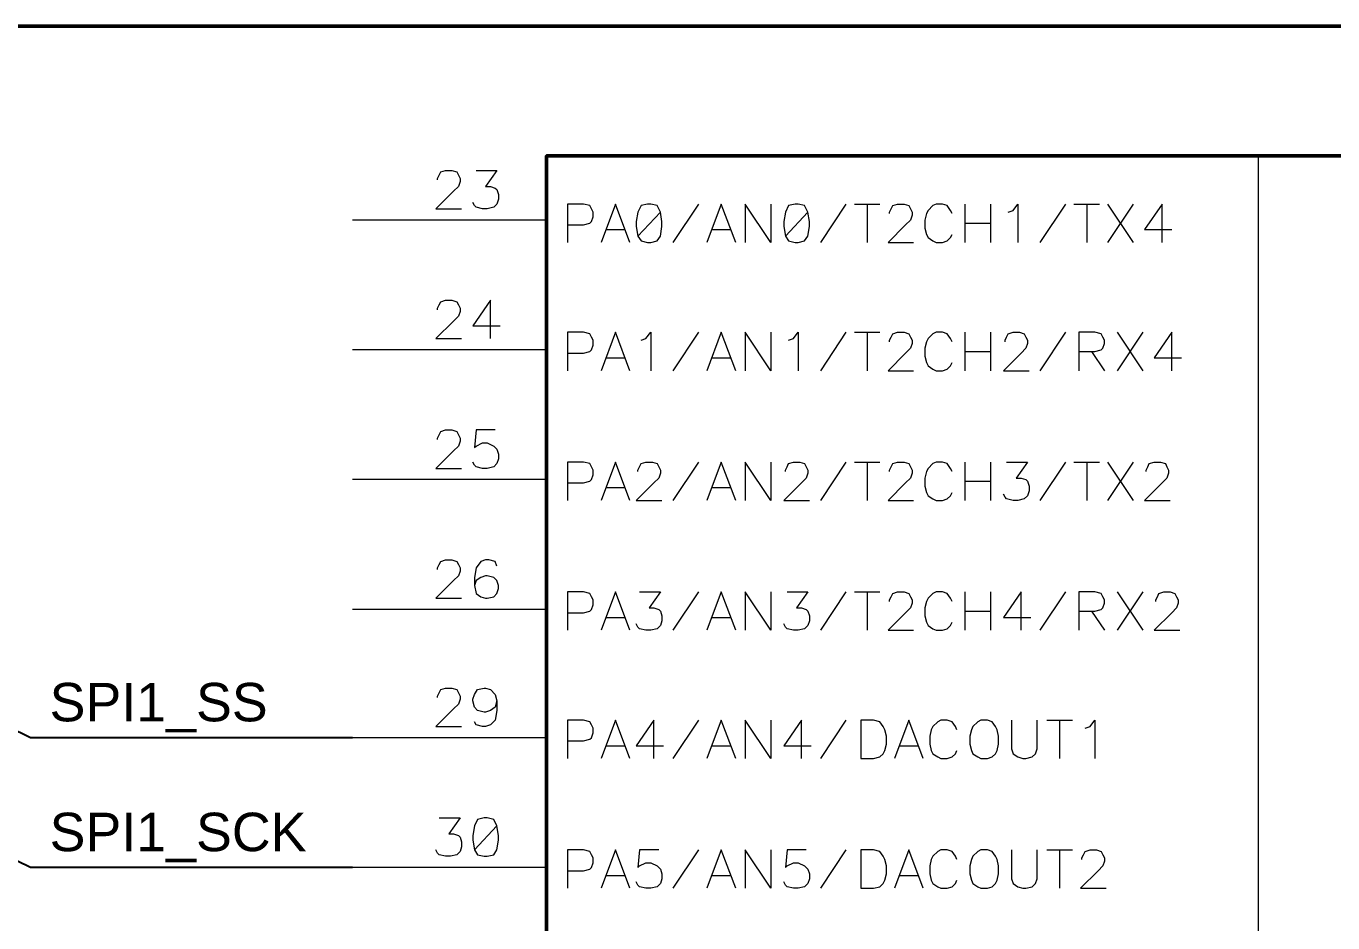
# Model space of a CAD drawing. Header units: millimetres. Extents: x -2024 to 917, y -725 to 13.
# Drawn here: x -1508.18 to -1474.21, y -41.08 to -17.77 of the extents above; entities that cross this region are included whole.
import ezdxf

# ---------------------------------------------------------------- set-up
doc = ezdxf.new("R2010")
doc.units = ezdxf.units.MM
doc.styles.get("Standard").update_dxf_attribs({"font": 'arial.ttf'})

msp = doc.modelspace()

# ---------------------------------------------------------------- linework, layer by layer
at = {"color": 7, "lineweight": 50}
msp.add_lwpolyline([(-1431.566, -17.768), (-1509.774, -17.768), (-1509.774, -28.727), (-1509.774, -32.06), (-1509.774, -35.435), (-1509.774, -36.268), (-1509.774, -38.81), (-1509.774, -39.643), (-1509.774, -43.018), (-1509.774, -45.518), (-1509.774, -46.393), (-1509.774, -48.893), (-1509.774, -52.268), (-1509.774, -53.102), (-1509.774, -55.643), (-1509.774, -56.477), (-1509.774, -58.977), (-1509.774, -62.352), (-1509.774, -66.56), (-1509.774, -69.06)], dxfattribs=at)
msp.add_lwpolyline([(-1449.233, -21.143), (-1449.233, -192.685), (-1494.649, -192.685), (-1494.649, -21.143)], close=True, dxfattribs=at)
at = {"color": 7, "lineweight": 18}
for points in [[(-1476.149, -21.143), (-1476.149, -192.685)], [(-1497.483, -21.768), (-1497.483, -21.727), (-1497.441, -21.643), (-1497.399, -21.56), (-1497.274, -21.518), (-1497.108, -21.518), (-1496.983, -21.56), (-1496.941, -21.643), (-1496.899, -21.727), (-1496.899, -21.81), (-1496.941, -21.935), (-1497.066, -22.06), (-1497.524, -22.518), (-1496.858, -22.518)], [(-1496.483, -21.518), (-1495.941, -21.518), (-1496.233, -21.935), (-1496.108, -21.935), (-1495.983, -21.977), (-1495.941, -22.018), (-1495.899, -22.143), (-1495.899, -22.268), (-1495.941, -22.393), (-1496.024, -22.477), (-1496.191, -22.518), (-1496.316, -22.518), (-1496.483, -22.477), (-1496.524, -22.435), (-1496.566, -22.352)], [(-1494.108, -22.935), (-1493.691, -22.935), (-1493.524, -22.893), (-1493.483, -22.852), (-1493.441, -22.727), (-1493.441, -22.602), (-1493.483, -22.518), (-1493.524, -22.435), (-1493.691, -22.393), (-1494.108, -22.393), (-1494.108, -23.393)], [(-1492.483, -23.393), (-1492.858, -22.393), (-1493.233, -23.393)], [(-1491.358, -23.393), (-1490.691, -22.393)], [(-1489.733, -23.393), (-1490.108, -22.393), (-1490.483, -23.393)], [(-1488.816, -22.393), (-1488.816, -23.393), (-1489.483, -22.393), (-1489.483, -23.393)], [(-1487.524, -23.393), (-1486.858, -22.393)], [(-1486.649, -22.393), (-1485.983, -22.393)], [(-1486.316, -22.393), (-1486.316, -23.393)], [(-1485.733, -22.643), (-1485.733, -22.602), (-1485.691, -22.518), (-1485.649, -22.435), (-1485.524, -22.393), (-1485.358, -22.393), (-1485.233, -22.435), (-1485.191, -22.518), (-1485.149, -22.602), (-1485.149, -22.685), (-1485.191, -22.81), (-1485.316, -22.935), (-1485.774, -23.393), (-1485.108, -23.393)], [(-1484.108, -22.643), (-1484.149, -22.56), (-1484.233, -22.435), (-1484.358, -22.393), (-1484.524, -22.393), (-1484.608, -22.435), (-1484.733, -22.56), (-1484.774, -22.643), (-1484.816, -22.81), (-1484.816, -23.018), (-1484.774, -23.185), (-1484.733, -23.268), (-1484.608, -23.352), (-1484.524, -23.393), (-1484.358, -23.393), (-1484.233, -23.352), (-1484.149, -23.268), (-1484.108, -23.185)], [(-1483.774, -22.393), (-1483.774, -23.393)], [(-1483.108, -22.393), (-1483.108, -23.393)], [(-1482.649, -22.602), (-1482.524, -22.56), (-1482.399, -22.393), (-1482.399, -23.393)], [(-1481.816, -23.393), (-1481.149, -22.393)], [(-1480.941, -22.393), (-1480.274, -22.393)], [(-1480.608, -22.393), (-1480.608, -23.393)], [(-1480.066, -22.393), (-1479.399, -23.393)], [(-1479.399, -22.393), (-1480.066, -23.393)], [(-1478.649, -23.393), (-1478.649, -22.393), (-1479.108, -23.06), (-1478.399, -23.06)], [(-1491.691, -22.602), (-1492.274, -23.227)], [(-1487.858, -22.602), (-1488.441, -23.227)], [(-1493.108, -23.06), (-1492.608, -23.06)], [(-1490.358, -23.06), (-1489.858, -23.06)], [(-1483.774, -22.893), (-1483.108, -22.893)], [(-1497.483, -25.143), (-1497.483, -25.102), (-1497.441, -25.018), (-1497.399, -24.935), (-1497.274, -24.893), (-1497.108, -24.893), (-1496.983, -24.935), (-1496.941, -25.018), (-1496.899, -25.102), (-1496.899, -25.185), (-1496.941, -25.31), (-1497.066, -25.435), (-1497.524, -25.893), (-1496.858, -25.893)], [(-1496.108, -25.893), (-1496.108, -24.893), (-1496.566, -25.56), (-1495.858, -25.56)], [(-1494.108, -26.268), (-1493.691, -26.268), (-1493.524, -26.227), (-1493.483, -26.185), (-1493.441, -26.06), (-1493.441, -25.935), (-1493.483, -25.852), (-1493.524, -25.768), (-1493.691, -25.727), (-1494.108, -25.727), (-1494.108, -26.727)], [(-1492.483, -26.727), (-1492.858, -25.727), (-1493.233, -26.727)], [(-1492.191, -25.935), (-1492.066, -25.893), (-1491.941, -25.727), (-1491.941, -26.727)], [(-1491.358, -26.727), (-1490.691, -25.727)], [(-1489.733, -26.727), (-1490.108, -25.727), (-1490.483, -26.727)], [(-1488.816, -25.727), (-1488.816, -26.727), (-1489.483, -25.727), (-1489.483, -26.727)], [(-1488.358, -25.935), (-1488.233, -25.893), (-1488.108, -25.727), (-1488.108, -26.727)], [(-1487.524, -26.727), (-1486.858, -25.727)], [(-1486.649, -25.727), (-1485.983, -25.727)], [(-1486.316, -25.727), (-1486.316, -26.727)], [(-1485.733, -25.977), (-1485.733, -25.935), (-1485.691, -25.852), (-1485.649, -25.768), (-1485.524, -25.727), (-1485.358, -25.727), (-1485.233, -25.768), (-1485.191, -25.852), (-1485.149, -25.935), (-1485.149, -26.018), (-1485.191, -26.143), (-1485.316, -26.268), (-1485.774, -26.727), (-1485.108, -26.727)], [(-1484.108, -25.977), (-1484.149, -25.893), (-1484.233, -25.768), (-1484.358, -25.727), (-1484.524, -25.727), (-1484.608, -25.768), (-1484.733, -25.893), (-1484.774, -25.977), (-1484.816, -26.143), (-1484.816, -26.352), (-1484.774, -26.518), (-1484.733, -26.602), (-1484.608, -26.685), (-1484.524, -26.727), (-1484.358, -26.727), (-1484.233, -26.685), (-1484.149, -26.602), (-1484.108, -26.518)], [(-1483.774, -25.727), (-1483.774, -26.727)], [(-1483.108, -25.727), (-1483.108, -26.727)], [(-1482.733, -25.977), (-1482.733, -25.935), (-1482.691, -25.852), (-1482.649, -25.768), (-1482.524, -25.727), (-1482.358, -25.727), (-1482.233, -25.768), (-1482.191, -25.852), (-1482.149, -25.935), (-1482.149, -26.018), (-1482.191, -26.143), (-1482.316, -26.268), (-1482.774, -26.727), (-1482.108, -26.727)], [(-1481.816, -26.727), (-1481.149, -25.727)], [(-1480.816, -26.227), (-1480.399, -26.227), (-1480.233, -26.185), (-1480.191, -26.143), (-1480.149, -26.018), (-1480.149, -25.935), (-1480.191, -25.852), (-1480.233, -25.768), (-1480.399, -25.727), (-1480.816, -25.727), (-1480.816, -26.727)], [(-1479.816, -25.727), (-1479.149, -26.727)], [(-1479.149, -25.727), (-1479.816, -26.727)], [(-1478.399, -26.727), (-1478.399, -25.727), (-1478.858, -26.393), (-1478.149, -26.393)], [(-1493.108, -26.393), (-1492.608, -26.393)], [(-1490.358, -26.393), (-1489.858, -26.393)], [(-1483.774, -26.227), (-1483.108, -26.227)], [(-1480.483, -26.227), (-1480.149, -26.727)], [(-1497.483, -28.518), (-1497.483, -28.477), (-1497.441, -28.393), (-1497.399, -28.31), (-1497.274, -28.268), (-1497.108, -28.268), (-1496.983, -28.31), (-1496.941, -28.393), (-1496.899, -28.477), (-1496.899, -28.56), (-1496.941, -28.685), (-1497.066, -28.81), (-1497.524, -29.268), (-1496.858, -29.268)], [(-1495.983, -28.268), (-1496.483, -28.268), (-1496.524, -28.727), (-1496.483, -28.685), (-1496.316, -28.602), (-1496.191, -28.602), (-1496.024, -28.685), (-1495.941, -28.768), (-1495.899, -28.893), (-1495.899, -29.018), (-1495.941, -29.143), (-1496.024, -29.227), (-1496.191, -29.268), (-1496.316, -29.268), (-1496.483, -29.227), (-1496.524, -29.185), (-1496.566, -29.102)], [(-1494.108, -29.643), (-1493.691, -29.643), (-1493.524, -29.602), (-1493.483, -29.56), (-1493.441, -29.435), (-1493.441, -29.31), (-1493.483, -29.227), (-1493.524, -29.143), (-1493.691, -29.102), (-1494.108, -29.102), (-1494.108, -30.102)], [(-1492.483, -30.102), (-1492.858, -29.102), (-1493.233, -30.102)], [(-1492.274, -29.352), (-1492.274, -29.31), (-1492.233, -29.227), (-1492.191, -29.143), (-1492.066, -29.102), (-1491.899, -29.102), (-1491.774, -29.143), (-1491.733, -29.227), (-1491.691, -29.31), (-1491.691, -29.393), (-1491.733, -29.518), (-1491.858, -29.643), (-1492.316, -30.102), (-1491.649, -30.102)], [(-1491.358, -30.102), (-1490.691, -29.102)], [(-1489.733, -30.102), (-1490.108, -29.102), (-1490.483, -30.102)], [(-1488.816, -29.102), (-1488.816, -30.102), (-1489.483, -29.102), (-1489.483, -30.102)], [(-1488.441, -29.352), (-1488.441, -29.31), (-1488.399, -29.227), (-1488.358, -29.143), (-1488.233, -29.102), (-1488.066, -29.102), (-1487.941, -29.143), (-1487.899, -29.227), (-1487.858, -29.31), (-1487.858, -29.393), (-1487.899, -29.518), (-1488.024, -29.643), (-1488.483, -30.102), (-1487.816, -30.102)], [(-1487.524, -30.102), (-1486.858, -29.102)], [(-1486.649, -29.102), (-1485.983, -29.102)], [(-1486.316, -29.102), (-1486.316, -30.102)], [(-1485.733, -29.352), (-1485.733, -29.31), (-1485.691, -29.227), (-1485.649, -29.143), (-1485.524, -29.102), (-1485.358, -29.102), (-1485.233, -29.143), (-1485.191, -29.227), (-1485.149, -29.31), (-1485.149, -29.393), (-1485.191, -29.518), (-1485.316, -29.643), (-1485.774, -30.102), (-1485.108, -30.102)], [(-1484.108, -29.352), (-1484.149, -29.268), (-1484.233, -29.143), (-1484.358, -29.102), (-1484.524, -29.102), (-1484.608, -29.143), (-1484.733, -29.268), (-1484.774, -29.352), (-1484.816, -29.518), (-1484.816, -29.727), (-1484.774, -29.893), (-1484.733, -29.977), (-1484.608, -30.06), (-1484.524, -30.102), (-1484.358, -30.102), (-1484.233, -30.06), (-1484.149, -29.977), (-1484.108, -29.893)], [(-1483.774, -29.102), (-1483.774, -30.102)], [(-1483.108, -29.102), (-1483.108, -30.102)], [(-1482.691, -29.102), (-1482.149, -29.102), (-1482.441, -29.518), (-1482.316, -29.518), (-1482.191, -29.56), (-1482.149, -29.602), (-1482.108, -29.727), (-1482.108, -29.852), (-1482.149, -29.977), (-1482.233, -30.06), (-1482.399, -30.102), (-1482.524, -30.102), (-1482.691, -30.06), (-1482.733, -30.018), (-1482.774, -29.935)], [(-1481.816, -30.102), (-1481.149, -29.102)], [(-1480.941, -29.102), (-1480.274, -29.102)], [(-1480.608, -29.102), (-1480.608, -30.102)], [(-1480.066, -29.102), (-1479.399, -30.102)], [(-1479.399, -29.102), (-1480.066, -30.102)], [(-1479.066, -29.352), (-1479.066, -29.31), (-1479.024, -29.227), (-1478.983, -29.143), (-1478.858, -29.102), (-1478.691, -29.102), (-1478.566, -29.143), (-1478.524, -29.227), (-1478.483, -29.31), (-1478.483, -29.393), (-1478.524, -29.518), (-1478.649, -29.643), (-1479.108, -30.102), (-1478.441, -30.102)], [(-1493.108, -29.768), (-1492.608, -29.768)], [(-1490.358, -29.768), (-1489.858, -29.768)], [(-1483.774, -29.602), (-1483.108, -29.602)], [(-1497.483, -31.893), (-1497.483, -31.852), (-1497.441, -31.768), (-1497.399, -31.685), (-1497.274, -31.643), (-1497.108, -31.643), (-1496.983, -31.685), (-1496.941, -31.768), (-1496.899, -31.852), (-1496.899, -31.935), (-1496.941, -32.06), (-1497.066, -32.185), (-1497.524, -32.643), (-1496.858, -32.643)], [(-1495.941, -31.81), (-1495.983, -31.685), (-1496.149, -31.643), (-1496.233, -31.643), (-1496.358, -31.685), (-1496.483, -31.852), (-1496.524, -32.102), (-1496.524, -32.31), (-1496.483, -32.518), (-1496.358, -32.602), (-1496.233, -32.643), (-1496.191, -32.643), (-1496.024, -32.602), (-1495.941, -32.518), (-1495.899, -32.393), (-1495.899, -32.31), (-1495.941, -32.185), (-1496.024, -32.102), (-1496.191, -32.06), (-1496.233, -32.06), (-1496.358, -32.102), (-1496.483, -32.185), (-1496.524, -32.31)], [(-1494.108, -33.018), (-1493.691, -33.018), (-1493.524, -32.977), (-1493.483, -32.935), (-1493.441, -32.81), (-1493.441, -32.685), (-1493.483, -32.602), (-1493.524, -32.518), (-1493.691, -32.477), (-1494.108, -32.477), (-1494.108, -33.477)], [(-1492.483, -33.477), (-1492.858, -32.477), (-1493.233, -33.477)], [(-1492.233, -32.477), (-1491.691, -32.477), (-1491.983, -32.893), (-1491.858, -32.893), (-1491.733, -32.935), (-1491.691, -32.977), (-1491.649, -33.102), (-1491.649, -33.227), (-1491.691, -33.352), (-1491.774, -33.435), (-1491.941, -33.477), (-1492.066, -33.477), (-1492.233, -33.435), (-1492.274, -33.393), (-1492.316, -33.31)], [(-1491.358, -33.477), (-1490.691, -32.477)], [(-1489.733, -33.477), (-1490.108, -32.477), (-1490.483, -33.477)], [(-1488.816, -32.477), (-1488.816, -33.477), (-1489.483, -32.477), (-1489.483, -33.477)], [(-1488.399, -32.477), (-1487.858, -32.477), (-1488.149, -32.893), (-1488.024, -32.893), (-1487.899, -32.935), (-1487.858, -32.977), (-1487.816, -33.102), (-1487.816, -33.227), (-1487.858, -33.352), (-1487.941, -33.435), (-1488.108, -33.477), (-1488.233, -33.477), (-1488.399, -33.435), (-1488.441, -33.393), (-1488.483, -33.31)], [(-1487.524, -33.477), (-1486.858, -32.477)], [(-1486.649, -32.477), (-1485.983, -32.477)], [(-1486.316, -32.477), (-1486.316, -33.477)], [(-1485.733, -32.727), (-1485.733, -32.685), (-1485.691, -32.602), (-1485.649, -32.518), (-1485.524, -32.477), (-1485.358, -32.477), (-1485.233, -32.518), (-1485.191, -32.602), (-1485.149, -32.685), (-1485.149, -32.768), (-1485.191, -32.893), (-1485.316, -33.018), (-1485.774, -33.477), (-1485.108, -33.477)], [(-1484.108, -32.727), (-1484.149, -32.643), (-1484.233, -32.518), (-1484.358, -32.477), (-1484.524, -32.477), (-1484.608, -32.518), (-1484.733, -32.643), (-1484.774, -32.727), (-1484.816, -32.893), (-1484.816, -33.102), (-1484.774, -33.268), (-1484.733, -33.352), (-1484.608, -33.435), (-1484.524, -33.477), (-1484.358, -33.477), (-1484.233, -33.435), (-1484.149, -33.352), (-1484.108, -33.268)], [(-1483.774, -32.477), (-1483.774, -33.477)], [(-1483.108, -32.477), (-1483.108, -33.477)], [(-1482.316, -33.477), (-1482.316, -32.477), (-1482.774, -33.143), (-1482.066, -33.143)], [(-1481.816, -33.477), (-1481.149, -32.477)], [(-1480.816, -32.977), (-1480.399, -32.977), (-1480.233, -32.935), (-1480.191, -32.893), (-1480.149, -32.768), (-1480.149, -32.685), (-1480.191, -32.602), (-1480.233, -32.518), (-1480.399, -32.477), (-1480.816, -32.477), (-1480.816, -33.477)], [(-1479.816, -32.477), (-1479.149, -33.477)], [(-1479.149, -32.477), (-1479.816, -33.477)], [(-1478.816, -32.727), (-1478.816, -32.685), (-1478.774, -32.602), (-1478.733, -32.518), (-1478.608, -32.477), (-1478.441, -32.477), (-1478.316, -32.518), (-1478.274, -32.602), (-1478.233, -32.685), (-1478.233, -32.768), (-1478.274, -32.893), (-1478.399, -33.018), (-1478.858, -33.477), (-1478.191, -33.477)], [(-1493.108, -33.143), (-1492.608, -33.143)], [(-1490.358, -33.143), (-1489.858, -33.143)], [(-1483.774, -32.977), (-1483.108, -32.977)], [(-1480.483, -32.977), (-1480.149, -33.477)], [(-1497.483, -35.227), (-1497.483, -35.185), (-1497.441, -35.102), (-1497.399, -35.018), (-1497.274, -34.977), (-1497.108, -34.977), (-1496.983, -35.018), (-1496.941, -35.102), (-1496.899, -35.185), (-1496.899, -35.268), (-1496.941, -35.393), (-1497.066, -35.518), (-1497.524, -35.977), (-1496.858, -35.977)], [(-1495.941, -35.31), (-1495.983, -35.477), (-1496.108, -35.56), (-1496.233, -35.602), (-1496.274, -35.602), (-1496.441, -35.56), (-1496.524, -35.477), (-1496.566, -35.31), (-1496.566, -35.268), (-1496.524, -35.143), (-1496.441, -35.018), (-1496.274, -34.977), (-1496.233, -34.977), (-1496.108, -35.018), (-1495.983, -35.143), (-1495.941, -35.31), (-1495.941, -35.56), (-1495.983, -35.81), (-1496.108, -35.935), (-1496.233, -35.977), (-1496.316, -35.977), (-1496.483, -35.935), (-1496.524, -35.852)], [(-1494.108, -36.352), (-1493.691, -36.352), (-1493.524, -36.31), (-1493.483, -36.268), (-1493.441, -36.143), (-1493.441, -36.018), (-1493.483, -35.935), (-1493.524, -35.852), (-1493.691, -35.81), (-1494.108, -35.81), (-1494.108, -36.81)], [(-1492.483, -36.81), (-1492.858, -35.81), (-1493.233, -36.81)], [(-1491.858, -36.81), (-1491.858, -35.81), (-1492.316, -36.477), (-1491.608, -36.477)], [(-1491.358, -36.81), (-1490.691, -35.81)], [(-1489.733, -36.81), (-1490.108, -35.81), (-1490.483, -36.81)], [(-1488.816, -35.81), (-1488.816, -36.81), (-1489.483, -35.81), (-1489.483, -36.81)], [(-1488.024, -36.81), (-1488.024, -35.81), (-1488.483, -36.477), (-1487.774, -36.477)], [(-1487.524, -36.81), (-1486.858, -35.81)], [(-1484.858, -36.81), (-1485.233, -35.81), (-1485.608, -36.81)], [(-1483.983, -36.06), (-1484.024, -35.977), (-1484.108, -35.852), (-1484.233, -35.81), (-1484.399, -35.81), (-1484.483, -35.852), (-1484.608, -35.977), (-1484.649, -36.06), (-1484.691, -36.227), (-1484.691, -36.435), (-1484.649, -36.602), (-1484.608, -36.685), (-1484.483, -36.768), (-1484.399, -36.81), (-1484.233, -36.81), (-1484.108, -36.768), (-1484.024, -36.685), (-1483.983, -36.602)], [(-1482.566, -35.81), (-1482.566, -36.56), (-1482.524, -36.685), (-1482.399, -36.768), (-1482.274, -36.81), (-1482.191, -36.81), (-1482.024, -36.768), (-1481.941, -36.685), (-1481.899, -36.56), (-1481.899, -35.81)], [(-1481.649, -35.81), (-1480.983, -35.81)], [(-1481.316, -35.81), (-1481.316, -36.81)], [(-1480.649, -36.018), (-1480.524, -35.977), (-1480.399, -35.81), (-1480.399, -36.81)], [(-1493.108, -36.477), (-1492.608, -36.477)], [(-1490.358, -36.477), (-1489.858, -36.477)], [(-1485.483, -36.477), (-1484.983, -36.477)], [(-1497.441, -38.352), (-1496.899, -38.352), (-1497.191, -38.768), (-1497.066, -38.768), (-1496.941, -38.81), (-1496.899, -38.852), (-1496.858, -38.977), (-1496.858, -39.102), (-1496.899, -39.227), (-1496.983, -39.31), (-1497.149, -39.352), (-1497.274, -39.352), (-1497.441, -39.31), (-1497.483, -39.268), (-1497.524, -39.185)], [(-1495.941, -38.56), (-1496.524, -39.185)], [(-1494.108, -39.727), (-1493.691, -39.727), (-1493.524, -39.685), (-1493.483, -39.643), (-1493.441, -39.518), (-1493.441, -39.393), (-1493.483, -39.31), (-1493.524, -39.227), (-1493.691, -39.185), (-1494.108, -39.185), (-1494.108, -40.185)], [(-1492.483, -40.185), (-1492.858, -39.185), (-1493.233, -40.185)], [(-1491.733, -39.185), (-1492.233, -39.185), (-1492.274, -39.643), (-1492.233, -39.602), (-1492.066, -39.518), (-1491.941, -39.518), (-1491.774, -39.602), (-1491.691, -39.685), (-1491.649, -39.81), (-1491.649, -39.935), (-1491.691, -40.06), (-1491.774, -40.143), (-1491.941, -40.185), (-1492.066, -40.185), (-1492.233, -40.143), (-1492.274, -40.102), (-1492.316, -40.018)], [(-1491.358, -40.185), (-1490.691, -39.185)], [(-1489.733, -40.185), (-1490.108, -39.185), (-1490.483, -40.185)], [(-1488.816, -39.185), (-1488.816, -40.185), (-1489.483, -39.185), (-1489.483, -40.185)], [(-1487.899, -39.185), (-1488.399, -39.185), (-1488.441, -39.643), (-1488.399, -39.602), (-1488.233, -39.518), (-1488.108, -39.518), (-1487.941, -39.602), (-1487.858, -39.685), (-1487.816, -39.81), (-1487.816, -39.935), (-1487.858, -40.06), (-1487.941, -40.143), (-1488.108, -40.185), (-1488.233, -40.185), (-1488.399, -40.143), (-1488.441, -40.102), (-1488.483, -40.018)], [(-1487.524, -40.185), (-1486.858, -39.185)], [(-1484.858, -40.185), (-1485.233, -39.185), (-1485.608, -40.185)], [(-1483.983, -39.435), (-1484.024, -39.352), (-1484.108, -39.227), (-1484.233, -39.185), (-1484.399, -39.185), (-1484.483, -39.227), (-1484.608, -39.352), (-1484.649, -39.435), (-1484.691, -39.602), (-1484.691, -39.81), (-1484.649, -39.977), (-1484.608, -40.06), (-1484.483, -40.143), (-1484.399, -40.185), (-1484.233, -40.185), (-1484.108, -40.143), (-1484.024, -40.06), (-1483.983, -39.977)], [(-1482.566, -39.185), (-1482.566, -39.935), (-1482.524, -40.06), (-1482.399, -40.143), (-1482.274, -40.185), (-1482.191, -40.185), (-1482.024, -40.143), (-1481.941, -40.06), (-1481.899, -39.935), (-1481.899, -39.185)], [(-1481.649, -39.185), (-1480.983, -39.185)], [(-1481.316, -39.185), (-1481.316, -40.185)], [(-1480.733, -39.435), (-1480.733, -39.393), (-1480.691, -39.31), (-1480.649, -39.227), (-1480.524, -39.185), (-1480.358, -39.185), (-1480.233, -39.227), (-1480.191, -39.31), (-1480.149, -39.393), (-1480.149, -39.477), (-1480.191, -39.602), (-1480.316, -39.727), (-1480.774, -40.185), (-1480.108, -40.185)], [(-1493.108, -39.852), (-1492.608, -39.852)], [(-1490.358, -39.852), (-1489.858, -39.852)], [(-1485.483, -39.852), (-1484.983, -39.852)]]:
    msp.add_lwpolyline(points, dxfattribs=at)
for points in [[(-1492.024, -22.393), (-1492.191, -22.435), (-1492.274, -22.602), (-1492.316, -22.852), (-1492.316, -22.977), (-1492.274, -23.227), (-1492.191, -23.352), (-1492.024, -23.393), (-1491.941, -23.393), (-1491.774, -23.352), (-1491.691, -23.227), (-1491.649, -22.977), (-1491.649, -22.852), (-1491.691, -22.602), (-1491.774, -22.435), (-1491.941, -22.393)], [(-1488.191, -22.393), (-1488.358, -22.435), (-1488.441, -22.602), (-1488.483, -22.852), (-1488.483, -22.977), (-1488.441, -23.227), (-1488.358, -23.352), (-1488.191, -23.393), (-1488.108, -23.393), (-1487.941, -23.352), (-1487.858, -23.227), (-1487.816, -22.977), (-1487.816, -22.852), (-1487.858, -22.602), (-1487.941, -22.435), (-1488.108, -22.393)], [(-1486.483, -35.81), (-1486.483, -36.81), (-1486.149, -36.81), (-1485.983, -36.768), (-1485.899, -36.685), (-1485.858, -36.602), (-1485.816, -36.435), (-1485.816, -36.227), (-1485.858, -36.06), (-1485.899, -35.977), (-1485.983, -35.852), (-1486.149, -35.81)], [(-1483.358, -35.81), (-1483.441, -35.852), (-1483.566, -35.977), (-1483.608, -36.06), (-1483.649, -36.227), (-1483.649, -36.435), (-1483.608, -36.602), (-1483.566, -36.685), (-1483.441, -36.768), (-1483.358, -36.81), (-1483.191, -36.81), (-1483.066, -36.768), (-1482.983, -36.685), (-1482.941, -36.602), (-1482.899, -36.435), (-1482.899, -36.227), (-1482.941, -36.06), (-1482.983, -35.977), (-1483.066, -35.852), (-1483.191, -35.81)], [(-1496.274, -38.352), (-1496.441, -38.393), (-1496.524, -38.56), (-1496.566, -38.81), (-1496.566, -38.935), (-1496.524, -39.185), (-1496.441, -39.31), (-1496.274, -39.352), (-1496.191, -39.352), (-1496.024, -39.31), (-1495.941, -39.185), (-1495.899, -38.935), (-1495.899, -38.81), (-1495.941, -38.56), (-1496.024, -38.393), (-1496.191, -38.352)], [(-1486.483, -39.185), (-1486.483, -40.185), (-1486.149, -40.185), (-1485.983, -40.143), (-1485.899, -40.06), (-1485.858, -39.977), (-1485.816, -39.81), (-1485.816, -39.602), (-1485.858, -39.435), (-1485.899, -39.352), (-1485.983, -39.227), (-1486.149, -39.185)], [(-1483.358, -39.185), (-1483.441, -39.227), (-1483.566, -39.352), (-1483.608, -39.435), (-1483.649, -39.602), (-1483.649, -39.81), (-1483.608, -39.977), (-1483.566, -40.06), (-1483.441, -40.143), (-1483.358, -40.185), (-1483.191, -40.185), (-1483.066, -40.143), (-1482.983, -40.06), (-1482.941, -39.977), (-1482.899, -39.81), (-1482.899, -39.602), (-1482.941, -39.435), (-1482.983, -39.352), (-1483.066, -39.227), (-1483.191, -39.185)]]:
    msp.add_lwpolyline(points, close=True, dxfattribs=at)
at = {"color": 7, "lineweight": 5}
for points in [[(-1494.649, -22.81), (-1499.691, -22.81)], [(-1494.649, -26.185), (-1499.691, -26.185)], [(-1494.649, -29.56), (-1499.691, -29.56)], [(-1494.649, -32.935), (-1499.691, -32.935)], [(-1494.649, -36.268), (-1499.691, -36.268)], [(-1494.649, -39.643), (-1499.691, -39.643)]]:
    msp.add_lwpolyline(points, dxfattribs=at)
at = {"color": 7, "lineweight": 25}
for points in [[(-1499.691, -36.268), (-1505.566, -36.268), (-1508.066, -36.268), (-1509.774, -35.435)], [(-1499.691, -39.643), (-1505.566, -39.643), (-1508.066, -39.643), (-1509.774, -38.81)]]:
    msp.add_lwpolyline(points, dxfattribs=at)

# ---------------------------------------------------------------- texts
at = {"color": 7}
for s, p in [('SPI1_SS', (-1507.566, -35.844)), ('SPI1_SCK', (-1507.566, -39.219))]:
    msp.add_text(s, height=1, dxfattribs=at).set_placement(p)

doc.saveas('drawing.dxf')
